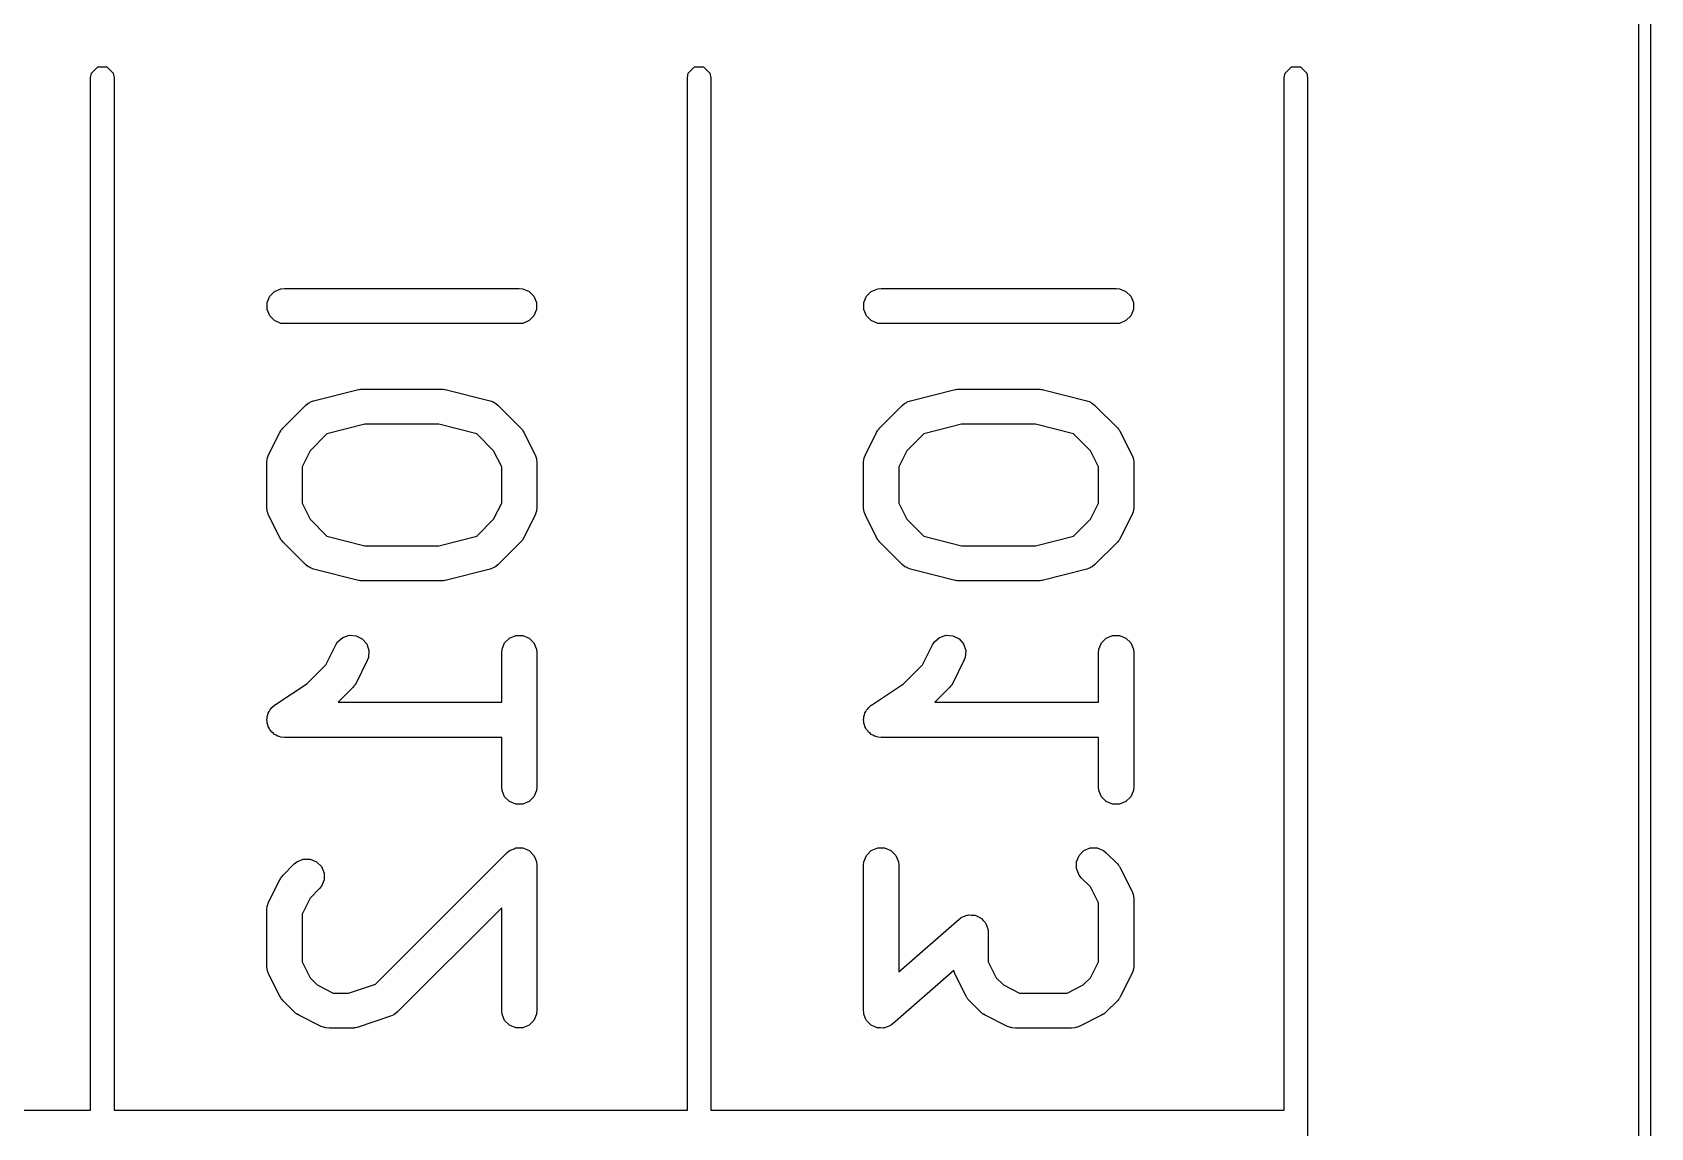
# Model space of a CAD drawing. Header units: inches. Extents: x 0.47 to 2.28, y -2.25 to -0.47.
# Drawn here: x 2.0133 to 2.2844, y -1.751 to -1.5674 of the extents above; entities that cross this region are included whole.
import ezdxf

# ---------------------------------------------------------------- set-up
doc = ezdxf.new("R2010")
doc.units = ezdxf.units.IN
doc.header["$MEASUREMENT"] = 0
doc.layers.add('B.Silkscreen', color=31, linetype='CONTINUOUS', true_color=0xe8b2a7)

msp = doc.modelspace()

# ---------------------------------------------------------------- linework, layer by layer
at = {"layer": 'B.Silkscreen', "linetype": 'CONTINUOUS'}
for p, q in [((2.28248, -2.08661), (2.28248, -0.62992)), ((2.28445, -0.62992), (2.28445, -2.08661)), ((2.02303, -1.575), (2.02318, -1.57425)), ((2.02303, -1.74803), (2.02303, -1.575)), ((2.02318, -1.57425), (2.02425, -1.57318)), ((2.02425, -1.57318), (2.02575, -1.57318)), ((2.02575, -1.57318), (2.02682, -1.57425)), ((2.02682, -1.57425), (2.02697, -1.575)), ((2.02697, -1.575), (2.02697, -1.74803)), ((2.12303, -1.575), (2.12318, -1.57425)), ((2.12303, -1.74803), (2.12303, -1.575)), ((2.12318, -1.57425), (2.12425, -1.57318)), ((2.12425, -1.57318), (2.12575, -1.57318)), ((2.12575, -1.57318), (2.12682, -1.57425)), ((2.12682, -1.57425), (2.12697, -1.575)), ((2.12697, -1.575), (2.12697, -1.74803)), ((2.22303, -1.575), (2.22318, -1.57425)), ((2.22303, -1.74803), (2.22303, -1.575)), ((2.22318, -1.57425), (2.22425, -1.57318)), ((2.22425, -1.57318), (2.22575, -1.57318)), ((2.22575, -1.57318), (2.22682, -1.57425)), ((2.22682, -1.57425), (2.22697, -1.575)), ((2.22697, -1.575), (2.22697, -1.75)), ((2.05386, -1.6108), (2.05493, -1.61036)), ((2.05493, -1.61036), (2.0555, -1.61031)), ((2.0555, -1.61031), (2.09487, -1.61031)), ((2.09487, -1.61031), (2.09545, -1.61036)), ((2.09545, -1.61036), (2.09652, -1.6108)), ((2.15386, -1.6108), (2.15493, -1.61036)), ((2.15493, -1.61036), (2.1555, -1.61031)), ((2.1555, -1.61031), (2.19487, -1.61031)), ((2.19487, -1.61031), (2.19545, -1.61036)), ((2.19545, -1.61036), (2.19652, -1.6108)), ((2.05261, -1.61268), (2.05305, -1.61162)), ((2.05261, -1.61384), (2.05261, -1.61268)), ((2.05305, -1.61162), (2.05386, -1.6108)), ((2.09652, -1.6108), (2.09733, -1.61162)), ((2.09733, -1.61162), (2.09777, -1.61268)), ((2.09777, -1.61268), (2.09777, -1.61384)), ((2.15261, -1.61268), (2.15305, -1.61162)), ((2.15261, -1.61384), (2.15261, -1.61268)), ((2.15305, -1.61162), (2.15386, -1.6108)), ((2.19652, -1.6108), (2.19733, -1.61162)), ((2.19733, -1.61162), (2.19777, -1.61268)), ((2.19777, -1.61268), (2.19777, -1.61384)), ((2.05305, -1.6149), (2.05261, -1.61384)), ((2.05386, -1.61571), (2.05305, -1.6149)), ((2.05493, -1.61616), (2.05386, -1.61571)), ((2.0555, -1.61621), (2.05493, -1.61616)), ((2.09545, -1.61616), (2.09487, -1.61621)), ((2.09652, -1.61571), (2.09545, -1.61616)), ((2.09733, -1.6149), (2.09652, -1.61571)), ((2.09777, -1.61384), (2.09733, -1.6149)), ((2.15305, -1.6149), (2.15261, -1.61384)), ((2.15386, -1.61571), (2.15305, -1.6149)), ((2.15493, -1.61616), (2.15386, -1.61571)), ((2.1555, -1.61621), (2.15493, -1.61616)), ((2.19545, -1.61616), (2.19487, -1.61621)), ((2.19652, -1.61571), (2.19545, -1.61616)), ((2.19733, -1.6149), (2.19652, -1.61571)), ((2.19777, -1.61384), (2.19733, -1.6149)), ((2.09487, -1.61621), (2.0555, -1.61621)), ((2.19487, -1.61621), (2.1555, -1.61621)), ((2.05904, -1.62992), (2.05949, -1.62955)), ((2.05949, -1.62955), (2.05969, -1.62947)), ((2.05969, -1.62947), (2.05987, -1.62934)), ((2.05987, -1.62934), (2.06041, -1.62914)), ((2.06041, -1.62914), (2.06791, -1.62727)), ((2.06791, -1.62727), (2.06801, -1.62725)), ((2.06801, -1.62725), (2.06805, -1.62724)), ((2.06805, -1.62724), (2.06827, -1.62721)), ((2.06827, -1.62721), (2.06848, -1.62718)), ((2.06848, -1.62718), (2.06853, -1.62719)), ((2.06853, -1.62719), (2.06863, -1.62718)), ((2.06863, -1.62718), (2.08175, -1.62718)), ((2.08175, -1.62718), (2.08185, -1.62719)), ((2.08185, -1.62719), (2.08189, -1.62718)), ((2.08189, -1.62718), (2.08211, -1.62721)), ((2.08211, -1.62721), (2.08233, -1.62724)), ((2.08233, -1.62724), (2.08237, -1.62725)), ((2.08237, -1.62725), (2.08247, -1.62727)), ((2.08247, -1.62727), (2.08997, -1.62914)), ((2.08997, -1.62914), (2.09051, -1.62934)), ((2.09051, -1.62934), (2.09069, -1.62947)), ((2.09069, -1.62947), (2.09089, -1.62955)), ((2.09089, -1.62955), (2.09134, -1.62992)), ((2.15904, -1.62992), (2.15949, -1.62955)), ((2.15949, -1.62955), (2.15969, -1.62947)), ((2.15969, -1.62947), (2.15987, -1.62934)), ((2.15987, -1.62934), (2.16041, -1.62914)), ((2.16041, -1.62914), (2.16791, -1.62727)), ((2.16791, -1.62727), (2.16801, -1.62725)), ((2.16801, -1.62725), (2.16805, -1.62724)), ((2.16805, -1.62724), (2.16827, -1.62721)), ((2.16827, -1.62721), (2.16848, -1.62718)), ((2.16848, -1.62718), (2.16853, -1.62719)), ((2.16853, -1.62719), (2.16863, -1.62718)), ((2.16863, -1.62718), (2.18175, -1.62718)), ((2.18175, -1.62718), (2.18185, -1.62719)), ((2.18185, -1.62719), (2.18189, -1.62718)), ((2.18189, -1.62718), (2.18211, -1.62721)), ((2.18211, -1.62721), (2.18233, -1.62724)), ((2.18233, -1.62724), (2.18237, -1.62725)), ((2.18237, -1.62725), (2.18247, -1.62727)), ((2.18247, -1.62727), (2.18997, -1.62914)), ((2.18997, -1.62914), (2.19051, -1.62934)), ((2.19051, -1.62934), (2.19069, -1.62947)), ((2.19069, -1.62947), (2.19089, -1.62955)), ((2.19089, -1.62955), (2.19134, -1.62992)), ((2.05529, -1.63367), (2.05904, -1.62992)), ((2.09134, -1.62992), (2.09509, -1.63367)), ((2.15529, -1.63367), (2.15904, -1.62992)), ((2.19134, -1.62992), (2.19509, -1.63367)), ((2.05286, -1.63819), (2.05474, -1.63444)), ((2.05474, -1.63444), (2.05489, -1.63419)), ((2.05489, -1.63419), (2.05492, -1.63412)), ((2.05492, -1.63412), (2.05499, -1.63403)), ((2.05499, -1.63403), (2.05505, -1.63395)), ((2.05505, -1.63395), (2.05511, -1.63389)), ((2.05511, -1.63389), (2.05529, -1.63367)), ((2.06264, -1.63467), (2.05981, -1.63751)), ((2.06899, -1.63308), (2.06264, -1.63467)), ((2.08139, -1.63308), (2.06899, -1.63308)), ((2.08774, -1.63467), (2.08139, -1.63308)), ((2.09057, -1.63751), (2.08774, -1.63467)), ((2.09509, -1.63367), (2.09527, -1.63389)), ((2.09527, -1.63389), (2.09533, -1.63395)), ((2.09533, -1.63395), (2.09539, -1.63403)), ((2.09539, -1.63403), (2.09546, -1.63412)), ((2.09546, -1.63412), (2.09549, -1.63419)), ((2.09549, -1.63419), (2.09564, -1.63444)), ((2.09564, -1.63444), (2.09752, -1.63819)), ((2.15286, -1.63819), (2.15474, -1.63444)), ((2.15474, -1.63444), (2.15489, -1.63419)), ((2.15489, -1.63419), (2.15492, -1.63412)), ((2.15492, -1.63412), (2.15499, -1.63403)), ((2.15499, -1.63403), (2.15505, -1.63395)), ((2.15505, -1.63395), (2.15511, -1.63389)), ((2.15511, -1.63389), (2.15529, -1.63367)), ((2.16264, -1.63467), (2.15981, -1.63751)), ((2.16899, -1.63308), (2.16264, -1.63467)), ((2.18139, -1.63308), (2.16899, -1.63308)), ((2.18774, -1.63467), (2.18139, -1.63308)), ((2.19057, -1.63751), (2.18774, -1.63467)), ((2.19509, -1.63367), (2.19527, -1.63389)), ((2.19527, -1.63389), (2.19533, -1.63395)), ((2.19533, -1.63395), (2.19539, -1.63403)), ((2.19539, -1.63403), (2.19546, -1.63412)), ((2.19546, -1.63412), (2.19548, -1.63419)), ((2.19548, -1.63419), (2.19564, -1.63444)), ((2.19564, -1.63444), (2.19752, -1.63819)), ((2.05981, -1.63751), (2.05846, -1.6402)), ((2.09192, -1.6402), (2.09057, -1.63751)), ((2.15981, -1.63751), (2.15846, -1.6402)), ((2.19192, -1.6402), (2.19057, -1.63751)), ((2.05255, -1.63951), (2.05261, -1.63893)), ((2.05255, -1.647), (2.05255, -1.63951)), ((2.05261, -1.63893), (2.05265, -1.63883)), ((2.05265, -1.63883), (2.05266, -1.63873)), ((2.05266, -1.63873), (2.05286, -1.63819)), ((2.05846, -1.6402), (2.05846, -1.64631)), ((2.09192, -1.64631), (2.09192, -1.6402)), ((2.09752, -1.63819), (2.09772, -1.63873)), ((2.09772, -1.63873), (2.09773, -1.63883)), ((2.09773, -1.63883), (2.09777, -1.63893)), ((2.09777, -1.63893), (2.09783, -1.63951)), ((2.09783, -1.63951), (2.09783, -1.647)), ((2.15255, -1.63951), (2.15261, -1.63893)), ((2.15255, -1.647), (2.15255, -1.63951)), ((2.15261, -1.63893), (2.15265, -1.63883)), ((2.15265, -1.63883), (2.15266, -1.63873)), ((2.15266, -1.63873), (2.15286, -1.63819)), ((2.15846, -1.6402), (2.15846, -1.64631)), ((2.19192, -1.64631), (2.19192, -1.6402)), ((2.19752, -1.63819), (2.19772, -1.63873)), ((2.19772, -1.63873), (2.19773, -1.63883)), ((2.19773, -1.63883), (2.19777, -1.63893)), ((2.19777, -1.63893), (2.19783, -1.63951)), ((2.19783, -1.63951), (2.19783, -1.647)), ((2.05261, -1.64758), (2.05255, -1.647)), ((2.05265, -1.64768), (2.05261, -1.64758)), ((2.05266, -1.64778), (2.05265, -1.64768)), ((2.05286, -1.64833), (2.05266, -1.64778)), ((2.05474, -1.65207), (2.05286, -1.64833)), ((2.05846, -1.64631), (2.05981, -1.64901)), ((2.09057, -1.64901), (2.09192, -1.64631)), ((2.09752, -1.64833), (2.09564, -1.65207)), ((2.09772, -1.64778), (2.09752, -1.64833)), ((2.09773, -1.64768), (2.09772, -1.64778)), ((2.09777, -1.64758), (2.09773, -1.64768)), ((2.09783, -1.647), (2.09777, -1.64758)), ((2.15261, -1.64758), (2.15255, -1.647)), ((2.15265, -1.64768), (2.15261, -1.64758)), ((2.15266, -1.64778), (2.15265, -1.64768)), ((2.15286, -1.64833), (2.15266, -1.64778)), ((2.15474, -1.65207), (2.15286, -1.64833)), ((2.15846, -1.64631), (2.15981, -1.64901)), ((2.19057, -1.64901), (2.19192, -1.64631)), ((2.19752, -1.64833), (2.19564, -1.65207)), ((2.19772, -1.64778), (2.19752, -1.64833)), ((2.19773, -1.64768), (2.19772, -1.64778)), ((2.19777, -1.64758), (2.19773, -1.64768)), ((2.19783, -1.647), (2.19777, -1.64758)), ((2.05981, -1.64901), (2.06264, -1.65184)), ((2.08774, -1.65184), (2.09057, -1.64901)), ((2.15981, -1.64901), (2.16264, -1.65184)), ((2.18774, -1.65184), (2.19057, -1.64901)), ((2.05489, -1.65232), (2.05474, -1.65207)), ((2.05492, -1.65239), (2.05489, -1.65232)), ((2.05499, -1.65248), (2.05492, -1.65239)), ((2.05505, -1.65256), (2.05499, -1.65248)), ((2.05511, -1.65262), (2.05505, -1.65256)), ((2.05529, -1.65284), (2.05511, -1.65262)), ((2.05904, -1.65659), (2.05529, -1.65284)), ((2.06264, -1.65184), (2.06899, -1.65343)), ((2.06899, -1.65343), (2.08139, -1.65343)), ((2.08139, -1.65343), (2.08774, -1.65184)), ((2.09509, -1.65284), (2.09134, -1.65659)), ((2.09527, -1.65262), (2.09509, -1.65284)), ((2.09533, -1.65256), (2.09527, -1.65262)), ((2.09539, -1.65248), (2.09533, -1.65256)), ((2.09546, -1.65239), (2.09539, -1.65248)), ((2.09549, -1.65232), (2.09546, -1.65239)), ((2.09564, -1.65207), (2.09549, -1.65232)), ((2.15489, -1.65232), (2.15474, -1.65207)), ((2.15492, -1.65239), (2.15489, -1.65232)), ((2.15499, -1.65248), (2.15492, -1.65239)), ((2.15505, -1.65256), (2.15499, -1.65248)), ((2.15511, -1.65262), (2.15505, -1.65256)), ((2.15529, -1.65284), (2.15511, -1.65262)), ((2.15904, -1.65659), (2.15529, -1.65284)), ((2.16264, -1.65184), (2.16899, -1.65343)), ((2.16899, -1.65343), (2.18139, -1.65343)), ((2.18139, -1.65343), (2.18774, -1.65184)), ((2.19509, -1.65284), (2.19134, -1.65659)), ((2.19527, -1.65262), (2.19509, -1.65284)), ((2.19533, -1.65256), (2.19527, -1.65262)), ((2.19539, -1.65248), (2.19533, -1.65256)), ((2.19546, -1.65239), (2.19539, -1.65248)), ((2.19548, -1.65232), (2.19546, -1.65239)), ((2.19564, -1.65207), (2.19548, -1.65232)), ((2.05949, -1.65696), (2.05904, -1.65659)), ((2.09134, -1.65659), (2.09089, -1.65696)), ((2.15949, -1.65696), (2.15904, -1.65659)), ((2.19134, -1.65659), (2.19089, -1.65696)), ((2.05969, -1.65704), (2.05949, -1.65696)), ((2.05987, -1.65717), (2.05969, -1.65704)), ((2.06041, -1.65737), (2.05987, -1.65717)), ((2.06791, -1.65924), (2.06041, -1.65737)), ((2.06801, -1.65926), (2.06791, -1.65924)), ((2.06805, -1.65927), (2.06801, -1.65926)), ((2.06827, -1.6593), (2.06805, -1.65927)), ((2.06848, -1.65933), (2.06827, -1.6593)), ((2.06853, -1.65932), (2.06848, -1.65933)), ((2.06863, -1.65933), (2.06853, -1.65932)), ((2.08175, -1.65933), (2.06863, -1.65933)), ((2.08185, -1.65932), (2.08175, -1.65933)), ((2.08189, -1.65933), (2.08185, -1.65932)), ((2.08211, -1.6593), (2.08189, -1.65933)), ((2.08233, -1.65927), (2.08211, -1.6593)), ((2.08237, -1.65926), (2.08233, -1.65927)), ((2.08247, -1.65924), (2.08237, -1.65926)), ((2.08997, -1.65737), (2.08247, -1.65924)), ((2.09051, -1.65717), (2.08997, -1.65737)), ((2.09069, -1.65704), (2.09051, -1.65717)), ((2.09089, -1.65696), (2.09069, -1.65704)), ((2.15969, -1.65704), (2.15949, -1.65696)), ((2.15987, -1.65717), (2.15969, -1.65704)), ((2.16041, -1.65737), (2.15987, -1.65717)), ((2.16791, -1.65924), (2.16041, -1.65737)), ((2.16801, -1.65926), (2.16791, -1.65924)), ((2.16805, -1.65927), (2.16801, -1.65926)), ((2.16827, -1.6593), (2.16805, -1.65927)), ((2.16848, -1.65933), (2.16827, -1.6593)), ((2.16853, -1.65932), (2.16848, -1.65933)), ((2.16863, -1.65933), (2.16853, -1.65932)), ((2.18175, -1.65933), (2.16863, -1.65933)), ((2.18185, -1.65932), (2.18175, -1.65933)), ((2.18189, -1.65933), (2.18185, -1.65932)), ((2.18211, -1.6593), (2.18189, -1.65933)), ((2.18233, -1.65927), (2.18211, -1.6593)), ((2.18237, -1.65926), (2.18233, -1.65927)), ((2.18247, -1.65924), (2.18237, -1.65926)), ((2.18997, -1.65737), (2.18247, -1.65924)), ((2.19051, -1.65717), (2.18997, -1.65737)), ((2.19069, -1.65704), (2.19051, -1.65717)), ((2.19089, -1.65696), (2.19069, -1.65704)), ((2.06245, -1.67338), (2.06411, -1.67006)), ((2.06411, -1.67006), (2.06442, -1.66957)), ((2.06442, -1.66957), (2.06529, -1.66881)), ((2.06529, -1.66881), (2.06638, -1.66845)), ((2.06638, -1.66845), (2.06753, -1.66853)), ((2.06753, -1.66853), (2.06856, -1.66904)), ((2.06856, -1.66904), (2.06932, -1.66991)), ((2.06932, -1.66991), (2.06968, -1.67101)), ((2.09198, -1.6708), (2.09242, -1.66974)), ((2.09242, -1.66974), (2.09323, -1.66892)), ((2.09323, -1.66892), (2.0943, -1.66848)), ((2.0943, -1.66848), (2.09545, -1.66848)), ((2.09545, -1.66848), (2.09652, -1.66892)), ((2.09652, -1.66892), (2.09733, -1.66974)), ((2.09733, -1.66974), (2.09777, -1.6708)), ((2.16245, -1.67338), (2.16411, -1.67006)), ((2.16411, -1.67006), (2.16442, -1.66957)), ((2.16442, -1.66957), (2.16529, -1.66881)), ((2.16529, -1.66881), (2.16638, -1.66845)), ((2.16638, -1.66845), (2.16753, -1.66853)), ((2.16753, -1.66853), (2.16856, -1.66904)), ((2.16856, -1.66904), (2.16932, -1.66991)), ((2.16932, -1.66991), (2.16968, -1.67101)), ((2.19198, -1.6708), (2.19242, -1.66974)), ((2.19242, -1.66974), (2.19323, -1.66892)), ((2.19323, -1.66892), (2.1943, -1.66848)), ((2.1943, -1.66848), (2.19545, -1.66848)), ((2.19545, -1.66848), (2.19652, -1.66892)), ((2.19652, -1.66892), (2.19733, -1.66974)), ((2.19733, -1.66974), (2.19777, -1.6708)), ((2.06939, -1.6727), (2.06752, -1.67645)), ((2.0696, -1.67216), (2.06939, -1.6727)), ((2.06968, -1.67101), (2.0696, -1.67216)), ((2.09192, -1.67138), (2.09198, -1.6708)), ((2.09192, -1.67967), (2.09192, -1.67138)), ((2.09777, -1.6708), (2.09783, -1.67138)), ((2.09783, -1.67138), (2.09783, -1.69387)), ((2.16939, -1.6727), (2.16752, -1.67645)), ((2.1696, -1.67216), (2.16939, -1.6727)), ((2.16968, -1.67101), (2.1696, -1.67216)), ((2.19192, -1.67138), (2.19198, -1.6708)), ((2.19192, -1.67967), (2.19192, -1.67138)), ((2.19777, -1.6708), (2.19783, -1.67138)), ((2.19783, -1.67138), (2.19783, -1.69387)), ((2.05925, -1.67658), (2.06245, -1.67338)), ((2.15925, -1.67658), (2.16245, -1.67338)), ((2.05387, -1.68017), (2.05925, -1.67658)), ((2.06697, -1.67721), (2.06451, -1.67967)), ((2.06715, -1.67699), (2.06697, -1.67721)), ((2.06721, -1.67694), (2.06715, -1.67699)), ((2.06727, -1.67685), (2.06721, -1.67694)), ((2.06733, -1.67677), (2.06727, -1.67685)), ((2.06736, -1.67669), (2.06733, -1.67677)), ((2.06752, -1.67645), (2.06736, -1.67669)), ((2.15387, -1.68017), (2.15925, -1.67658)), ((2.16697, -1.67721), (2.16451, -1.67967)), ((2.16715, -1.67699), (2.16697, -1.67721)), ((2.16721, -1.67694), (2.16715, -1.67699)), ((2.16727, -1.67685), (2.16721, -1.67694)), ((2.16733, -1.67677), (2.16727, -1.67685)), ((2.16736, -1.67669), (2.16733, -1.67677)), ((2.16752, -1.67645), (2.16736, -1.67669)), ((2.05278, -1.68149), (2.05294, -1.68125)), ((2.05294, -1.68125), (2.05305, -1.68098)), ((2.05305, -1.68098), (2.05326, -1.68078)), ((2.05326, -1.68078), (2.05342, -1.68054)), ((2.05342, -1.68054), (2.05386, -1.68017)), ((2.05386, -1.68017), (2.05386, -1.68017)), ((2.05386, -1.68017), (2.05387, -1.68017)), ((2.05387, -1.68017), (2.05387, -1.68017)), ((2.06451, -1.67967), (2.09192, -1.67967)), ((2.15278, -1.68149), (2.15294, -1.68125)), ((2.15294, -1.68125), (2.15305, -1.68098)), ((2.15305, -1.68098), (2.15326, -1.68078)), ((2.15326, -1.68078), (2.15342, -1.68054)), ((2.15342, -1.68054), (2.15386, -1.68017)), ((2.15386, -1.68017), (2.15386, -1.68017)), ((2.15386, -1.68017), (2.15387, -1.68017)), ((2.15387, -1.68017), (2.15387, -1.68017)), ((2.16451, -1.67967), (2.19192, -1.67967)), ((2.05255, -1.68262), (2.05261, -1.68234)), ((2.05261, -1.68291), (2.05255, -1.68262)), ((2.05261, -1.68205), (2.05272, -1.68178)), ((2.05261, -1.68234), (2.05261, -1.68205)), ((2.05261, -1.6832), (2.05261, -1.68291)), ((2.05272, -1.68347), (2.05261, -1.6832)), ((2.05272, -1.68178), (2.05278, -1.68149)), ((2.05278, -1.68375), (2.05272, -1.68347)), ((2.05294, -1.684), (2.05278, -1.68375)), ((2.15255, -1.68262), (2.15261, -1.68234)), ((2.15261, -1.68291), (2.15255, -1.68262)), ((2.15261, -1.68205), (2.15272, -1.68178)), ((2.15261, -1.68234), (2.15261, -1.68205)), ((2.15261, -1.6832), (2.15261, -1.68291)), ((2.15272, -1.68347), (2.15261, -1.6832)), ((2.15272, -1.68178), (2.15278, -1.68149)), ((2.15278, -1.68375), (2.15272, -1.68347)), ((2.15294, -1.684), (2.15278, -1.68375)), ((2.05305, -1.68427), (2.05294, -1.684)), ((2.05325, -1.68447), (2.05305, -1.68427)), ((2.05341, -1.68471), (2.05325, -1.68447)), ((2.05366, -1.68487), (2.05341, -1.68471)), ((2.05386, -1.68508), (2.05366, -1.68487)), ((2.05413, -1.68519), (2.05386, -1.68508)), ((2.05437, -1.68535), (2.05413, -1.68519)), ((2.05466, -1.68541), (2.05437, -1.68535)), ((2.05493, -1.68552), (2.05466, -1.68541)), ((2.0555, -1.68558), (2.05493, -1.68552)), ((2.09192, -1.68558), (2.0555, -1.68558)), ((2.0555, -1.68558), (2.0555, -1.68558)), ((2.0555, -1.68558), (2.0555, -1.68558)), ((2.0555, -1.68558), (2.0555, -1.68558)), ((2.09192, -1.69387), (2.09192, -1.68558)), ((2.15305, -1.68427), (2.15294, -1.684)), ((2.15325, -1.68447), (2.15305, -1.68427)), ((2.15341, -1.68471), (2.15325, -1.68447)), ((2.15366, -1.68487), (2.15341, -1.68471)), ((2.15386, -1.68508), (2.15366, -1.68487)), ((2.15413, -1.68519), (2.15386, -1.68508)), ((2.15437, -1.68535), (2.15413, -1.68519)), ((2.15466, -1.68541), (2.15437, -1.68535)), ((2.15493, -1.68552), (2.15466, -1.68541)), ((2.1555, -1.68558), (2.15493, -1.68552)), ((2.19192, -1.68558), (2.1555, -1.68558)), ((2.1555, -1.68558), (2.1555, -1.68558)), ((2.1555, -1.68558), (2.1555, -1.68558)), ((2.1555, -1.68558), (2.1555, -1.68558)), ((2.19192, -1.69387), (2.19192, -1.68558)), ((2.09198, -1.69445), (2.09192, -1.69387)), ((2.09242, -1.69551), (2.09198, -1.69445)), ((2.09777, -1.69445), (2.09733, -1.69551)), ((2.09783, -1.69387), (2.09777, -1.69445)), ((2.19198, -1.69445), (2.19192, -1.69387)), ((2.19242, -1.69551), (2.19198, -1.69445)), ((2.19777, -1.69445), (2.19733, -1.69551)), ((2.19783, -1.69387), (2.19777, -1.69445)), ((2.09323, -1.69633), (2.09242, -1.69551)), ((2.0943, -1.69677), (2.09323, -1.69633)), ((2.09545, -1.69677), (2.0943, -1.69677)), ((2.09652, -1.69633), (2.09545, -1.69677)), ((2.09733, -1.69551), (2.09652, -1.69633)), ((2.19323, -1.69633), (2.19242, -1.69551)), ((2.1943, -1.69677), (2.19323, -1.69633)), ((2.19545, -1.69677), (2.1943, -1.69677)), ((2.19652, -1.69633), (2.19545, -1.69677)), ((2.19733, -1.69551), (2.19652, -1.69633)), ((2.07078, -1.72691), (2.09279, -1.70491)), ((2.09279, -1.70491), (2.09323, -1.70454)), ((2.09323, -1.70454), (2.09399, -1.70423)), ((2.09399, -1.70423), (2.0943, -1.7041)), ((2.0943, -1.7041), (2.09545, -1.7041)), ((2.09545, -1.7041), (2.09652, -1.70454)), ((2.09652, -1.70454), (2.09733, -1.70536)), ((2.09733, -1.70536), (2.09759, -1.70598)), ((2.15261, -1.70642), (2.15305, -1.70536)), ((2.15305, -1.70536), (2.15386, -1.70454)), ((2.15386, -1.70454), (2.15493, -1.7041)), ((2.15493, -1.7041), (2.15608, -1.7041)), ((2.15608, -1.7041), (2.15715, -1.70454)), ((2.15715, -1.70454), (2.15796, -1.70536)), ((2.15796, -1.70536), (2.1584, -1.70642)), ((2.18823, -1.70642), (2.18867, -1.70536)), ((2.18867, -1.70536), (2.18948, -1.70454)), ((2.18948, -1.70454), (2.19055, -1.7041)), ((2.19055, -1.7041), (2.1917, -1.7041)), ((2.1917, -1.7041), (2.19277, -1.70454)), ((2.19277, -1.70454), (2.19321, -1.70491)), ((2.19321, -1.70491), (2.19509, -1.70678)), ((2.05529, -1.70866), (2.05717, -1.70678)), ((2.05717, -1.70678), (2.05761, -1.70642)), ((2.05761, -1.70642), (2.05868, -1.70598)), ((2.05868, -1.70598), (2.05983, -1.70598)), ((2.05983, -1.70598), (2.06089, -1.70642)), ((2.06089, -1.70642), (2.06171, -1.70723)), ((2.06171, -1.70723), (2.06215, -1.7083)), ((2.06215, -1.7083), (2.06215, -1.70945)), ((2.09759, -1.70598), (2.09777, -1.70642)), ((2.09777, -1.70642), (2.09783, -1.707)), ((2.09783, -1.707), (2.09783, -1.73137)), ((2.15255, -1.707), (2.15261, -1.70642)), ((2.15255, -1.73137), (2.15255, -1.707)), ((2.1584, -1.70642), (2.15846, -1.707)), ((2.15846, -1.707), (2.15846, -1.72486)), ((2.18823, -1.70757), (2.18823, -1.70642)), ((2.18867, -1.70864), (2.18823, -1.70757)), ((2.19509, -1.70678), (2.19527, -1.70701)), ((2.19527, -1.70701), (2.19533, -1.70706)), ((2.19533, -1.70706), (2.19539, -1.70715)), ((2.19539, -1.70715), (2.19546, -1.70723)), ((2.19546, -1.70723), (2.19548, -1.7073)), ((2.19548, -1.7073), (2.19564, -1.70755)), ((2.19564, -1.70755), (2.19752, -1.7113)), ((2.05286, -1.71318), (2.05474, -1.70943)), ((2.05474, -1.70943), (2.05489, -1.70918)), ((2.05489, -1.70918), (2.05492, -1.70911)), ((2.05492, -1.70911), (2.05499, -1.70903)), ((2.05499, -1.70903), (2.05505, -1.70894)), ((2.05505, -1.70894), (2.05511, -1.70889)), ((2.05511, -1.70889), (2.05529, -1.70866)), ((2.06134, -1.71096), (2.05981, -1.7125)), ((2.06171, -1.71051), (2.06134, -1.71096)), ((2.06215, -1.70945), (2.06171, -1.71051)), ((2.18904, -1.70909), (2.18867, -1.70864)), ((2.19057, -1.71062), (2.18904, -1.70909)), ((2.19192, -1.71332), (2.19057, -1.71062)), ((2.05265, -1.71382), (2.05266, -1.71372)), ((2.05266, -1.71372), (2.05286, -1.71318)), ((2.05981, -1.7125), (2.05846, -1.71519)), ((2.19192, -1.72317), (2.19192, -1.71332)), ((2.19752, -1.7113), (2.19772, -1.71184)), ((2.19772, -1.71184), (2.19773, -1.71195)), ((2.19773, -1.71195), (2.19777, -1.71205)), ((2.19777, -1.71205), (2.19783, -1.71262)), ((2.19783, -1.71262), (2.19783, -1.72387)), ((2.05255, -1.7145), (2.05261, -1.71392)), ((2.05255, -1.72387), (2.05255, -1.7145)), ((2.05261, -1.71392), (2.05265, -1.71382)), ((2.05846, -1.71519), (2.05846, -1.72317)), ((2.09192, -1.71413), (2.07447, -1.73158)), ((2.09192, -1.73137), (2.09192, -1.71413)), ((2.15846, -1.72486), (2.16856, -1.71602)), ((2.16856, -1.71602), (2.16881, -1.71585)), ((2.16881, -1.71585), (2.16886, -1.71579)), ((2.16886, -1.71579), (2.16891, -1.71577)), ((2.16891, -1.71577), (2.16903, -1.71569)), ((2.16903, -1.71569), (2.16948, -1.71553)), ((2.16948, -1.71553), (2.16993, -1.71535)), ((2.16993, -1.71535), (2.17003, -1.71535)), ((2.17003, -1.71535), (2.17012, -1.71532)), ((2.17012, -1.71532), (2.1706, -1.71535)), ((2.1706, -1.71535), (2.17108, -1.71535)), ((2.17108, -1.71535), (2.17117, -1.71539)), ((2.17117, -1.71539), (2.17127, -1.71539)), ((2.17127, -1.71539), (2.1717, -1.71561)), ((2.1717, -1.71561), (2.17214, -1.71579)), ((2.17214, -1.71579), (2.17221, -1.71586)), ((2.17221, -1.71586), (2.1723, -1.71591)), ((2.1723, -1.71591), (2.17262, -1.71627)), ((2.17262, -1.71627), (2.17296, -1.71661)), ((2.17296, -1.71661), (2.173, -1.7167)), ((2.173, -1.7167), (2.17306, -1.71677)), ((2.17306, -1.71677), (2.17322, -1.71723)), ((2.17322, -1.71723), (2.1734, -1.71767)), ((2.1734, -1.71767), (2.17341, -1.71781)), ((2.17341, -1.71781), (2.17343, -1.71786)), ((2.17343, -1.71786), (2.17343, -1.71794)), ((2.17343, -1.71794), (2.17346, -1.71825)), ((2.17346, -1.71825), (2.17346, -1.72317)), ((2.05261, -1.72445), (2.05255, -1.72387)), ((2.05265, -1.72454), (2.05261, -1.72445)), ((2.05266, -1.72465), (2.05265, -1.72454)), ((2.05286, -1.72519), (2.05266, -1.72465)), ((2.05846, -1.72317), (2.05981, -1.72587)), ((2.17346, -1.72317), (2.1748, -1.72587)), ((2.19057, -1.72587), (2.19192, -1.72317)), ((2.19772, -1.72465), (2.19752, -1.72519)), ((2.19773, -1.72454), (2.19772, -1.72465)), ((2.19777, -1.72445), (2.19773, -1.72454)), ((2.19783, -1.72387), (2.19777, -1.72445)), ((2.05474, -1.72894), (2.05286, -1.72519)), ((2.05981, -1.72587), (2.061, -1.72707)), ((2.061, -1.72707), (2.0637, -1.72842)), ((2.06627, -1.72842), (2.07078, -1.72691)), ((2.16766, -1.72466), (2.15745, -1.73359)), ((2.16786, -1.72519), (2.16766, -1.72466)), ((2.16974, -1.72894), (2.16786, -1.72519)), ((2.1748, -1.72587), (2.176, -1.72707)), ((2.176, -1.72707), (2.1787, -1.72842)), ((2.18668, -1.72842), (2.18938, -1.72707)), ((2.18938, -1.72707), (2.19057, -1.72587)), ((2.19752, -1.72519), (2.19564, -1.72894)), ((2.05489, -1.72919), (2.05474, -1.72894)), ((2.05492, -1.72926), (2.05489, -1.72919)), ((2.05499, -1.72934), (2.05492, -1.72926)), ((2.05505, -1.72943), (2.05499, -1.72934)), ((2.05511, -1.72948), (2.05505, -1.72943)), ((2.05529, -1.72971), (2.05511, -1.72948)), ((2.05717, -1.73158), (2.05529, -1.72971)), ((2.0637, -1.72842), (2.06627, -1.72842)), ((2.16989, -1.72919), (2.16974, -1.72894)), ((2.16992, -1.72926), (2.16989, -1.72919)), ((2.16999, -1.72934), (2.16992, -1.72926)), ((2.17004, -1.72943), (2.16999, -1.72934)), ((2.1701, -1.72948), (2.17004, -1.72943)), ((2.17029, -1.72971), (2.1701, -1.72948)), ((2.17216, -1.73158), (2.17029, -1.72971)), ((2.1787, -1.72842), (2.18668, -1.72842)), ((2.19509, -1.72971), (2.19321, -1.73158)), ((2.19527, -1.72948), (2.19509, -1.72971)), ((2.19533, -1.72943), (2.19527, -1.72948)), ((2.19539, -1.72934), (2.19533, -1.72943)), ((2.19546, -1.72926), (2.19539, -1.72934)), ((2.19548, -1.72919), (2.19546, -1.72926)), ((2.19564, -1.72894), (2.19548, -1.72919)), ((2.05739, -1.73177), (2.05717, -1.73158)), ((2.05744, -1.73183), (2.05739, -1.73177)), ((2.05753, -1.73188), (2.05744, -1.73183)), ((2.05761, -1.73195), (2.05753, -1.73188)), ((2.05769, -1.73198), (2.05761, -1.73195)), ((2.05793, -1.73214), (2.05769, -1.73198)), ((2.06168, -1.73401), (2.05793, -1.73214)), ((2.07331, -1.7323), (2.06769, -1.73417)), ((2.07384, -1.73206), (2.07331, -1.7323)), ((2.07392, -1.73199), (2.07384, -1.73206)), ((2.07402, -1.73195), (2.07392, -1.73199)), ((2.07447, -1.73158), (2.07402, -1.73195)), ((2.09198, -1.73195), (2.09192, -1.73137)), ((2.09242, -1.73301), (2.09198, -1.73195)), ((2.09777, -1.73195), (2.09733, -1.73301)), ((2.09783, -1.73137), (2.09777, -1.73195)), ((2.15258, -1.73167), (2.15255, -1.73137)), ((2.15258, -1.73175), (2.15258, -1.73167)), ((2.15259, -1.7318), (2.15258, -1.73175)), ((2.15261, -1.73195), (2.15259, -1.7318)), ((2.15279, -1.73239), (2.15261, -1.73195)), ((2.15295, -1.73284), (2.15279, -1.73239)), ((2.17239, -1.73177), (2.17216, -1.73158)), ((2.17244, -1.73183), (2.17239, -1.73177)), ((2.17253, -1.73188), (2.17244, -1.73183)), ((2.17261, -1.73195), (2.17253, -1.73188)), ((2.17268, -1.73198), (2.17261, -1.73195)), ((2.17293, -1.73214), (2.17268, -1.73198)), ((2.17668, -1.73401), (2.17293, -1.73214)), ((2.19245, -1.73214), (2.1887, -1.73401)), ((2.19269, -1.73198), (2.19245, -1.73214)), ((2.19277, -1.73195), (2.19269, -1.73198)), ((2.19285, -1.73188), (2.19277, -1.73195)), ((2.19294, -1.73183), (2.19285, -1.73188)), ((2.19299, -1.73177), (2.19294, -1.73183)), ((2.19321, -1.73158), (2.19299, -1.73177)), ((2.06222, -1.73422), (2.06168, -1.73401)), ((2.06233, -1.73422), (2.06222, -1.73422)), ((2.06243, -1.73427), (2.06233, -1.73422)), ((2.063, -1.73432), (2.06243, -1.73427)), ((2.06675, -1.73432), (2.063, -1.73432)), ((2.06704, -1.73429), (2.06675, -1.73432)), ((2.06712, -1.7343), (2.06704, -1.73429)), ((2.06722, -1.73428), (2.06712, -1.7343)), ((2.06733, -1.73427), (2.06722, -1.73428)), ((2.0674, -1.73424), (2.06733, -1.73427)), ((2.06769, -1.73417), (2.0674, -1.73424)), ((2.09323, -1.73382), (2.09242, -1.73301)), ((2.0943, -1.73427), (2.09323, -1.73382)), ((2.09545, -1.73427), (2.0943, -1.73427)), ((2.09652, -1.73382), (2.09545, -1.73427)), ((2.09733, -1.73301), (2.09652, -1.73382)), ((2.15301, -1.73292), (2.15295, -1.73284)), ((2.15305, -1.73301), (2.15301, -1.73292)), ((2.15339, -1.73335), (2.15305, -1.73301)), ((2.1537, -1.73371), (2.15339, -1.73335)), ((2.15379, -1.73375), (2.1537, -1.73371)), ((2.15386, -1.73382), (2.15379, -1.73375)), ((2.15431, -1.73401), (2.15386, -1.73382)), ((2.15474, -1.73422), (2.15431, -1.73401)), ((2.15484, -1.73423), (2.15474, -1.73422)), ((2.15493, -1.73427), (2.15484, -1.73423)), ((2.15541, -1.73427), (2.15493, -1.73427)), ((2.15589, -1.7343), (2.15541, -1.73427)), ((2.15598, -1.73427), (2.15589, -1.7343)), ((2.15608, -1.73427), (2.15598, -1.73427)), ((2.15652, -1.73408), (2.15608, -1.73427)), ((2.15698, -1.73393), (2.15652, -1.73408)), ((2.15709, -1.73385), (2.15698, -1.73393)), ((2.15715, -1.73382), (2.15709, -1.73385)), ((2.1572, -1.73377), (2.15715, -1.73382)), ((2.15745, -1.73359), (2.1572, -1.73377)), ((2.17722, -1.73422), (2.17668, -1.73401)), ((2.17733, -1.73422), (2.17722, -1.73422)), ((2.17743, -1.73427), (2.17733, -1.73422)), ((2.178, -1.73432), (2.17743, -1.73427)), ((2.18738, -1.73432), (2.178, -1.73432)), ((2.18795, -1.73427), (2.18738, -1.73432)), ((2.18805, -1.73422), (2.18795, -1.73427)), ((2.18816, -1.73422), (2.18805, -1.73422)), ((2.1887, -1.73401), (2.18816, -1.73422)), ((1.92697, -1.74803), (2.02303, -1.74803)), ((2.02697, -1.74803), (2.12303, -1.74803)), ((2.12697, -1.74803), (2.22303, -1.74803)), ((2.22697, -1.75), (2.22697, -1.925))]:
    msp.add_line(p, q, dxfattribs=at)

doc.saveas('drawing.dxf')
